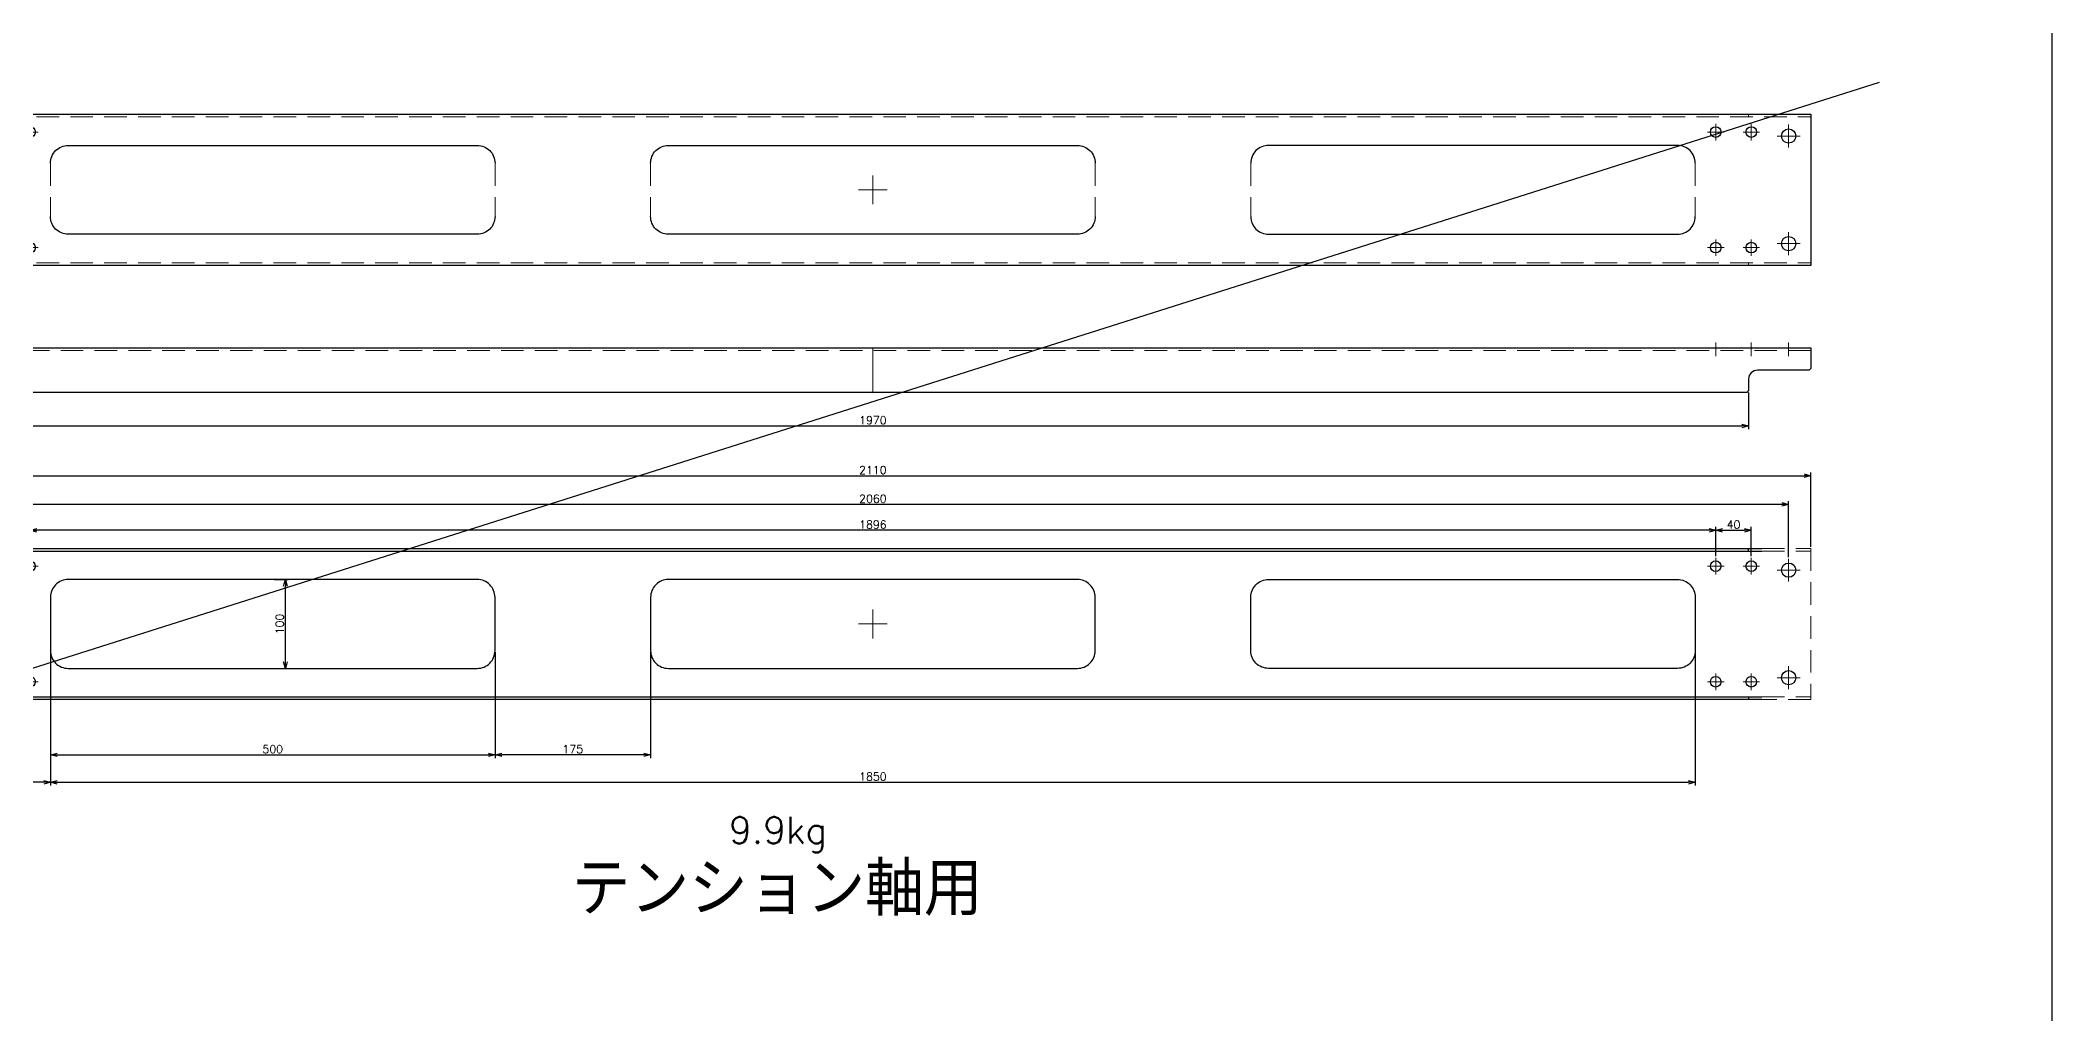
# Model space of a CAD drawing. Header units: millimetres. Extents: x -8731 to 85711, y -14522 to 31379.
# Drawn here: x 34298 to 36560, y -7014 to -5919 of the extents above; entities that cross this region are included whole.
import ezdxf

# ---------------------------------------------------------------- set-up
doc = ezdxf.new("R2010")
doc.units = ezdxf.units.MM
doc.header["$LTSCALE"] = 4
doc.header["$PDMODE"] = 99
doc.header["$PDSIZE"] = 1
doc.linetypes.add('CENTER2', pattern=[28.575, 19.05, -3.175, 3.175, -3.175])
doc.linetypes.add('HIDDEN', pattern=[9.525, 6.35, -3.175])
for name, color, linetype, lineweight in [('04_HIDDEN', 2, 'HIDDEN', 13), ('05_CENTER', 4, 'CENTER2', 13), ('08_DIM', 3, 'Continuous', 13)]:
    doc.layers.add(name, color=color, linetype=linetype, lineweight=lineweight)
doc.layers.add('10_DRAFT', color=8, linetype='Continuous', lineweight=0, plot=False)
doc.styles.add('KSS_TXT', font='txt.shx', dxfattribs={"bigfont": 'extfont2.shx'})
doc.dimstyles.new('KSS_DIM', dxfattribs={"dimscale": 3, "dimtxt": 3, "dimasz": 2.5, "dimexe": 1.25, "dimexo": 0.625, "dimtad": 1, "dimdsep": 46, "dimtxsty": 'KSS_TXT', "dimblk": 'OPEN30', "dimcen": 0, "dimazin": 2, "dimtfac": 0.75, "dimtmove": 0, "dimatfit": 3, "dimldrblk": 'OPEN30', "dimfxl": 1, "dimtolj": 1, "dimarcsym": 0})

# ---------------------------------------------------------------- blocks, each defined once
blk = doc.blocks.new('_Open30')
at = {"color": 0, "linetype": 'ByBlock', "lineweight": -2}
for p, q in [((-1, 0.27), (0, 0)), ((0, 0), (-1, -0.27)), ((0, 0), (-1, 0))]:
    blk.add_line(p, q, dxfattribs=at)
blk = doc.blocks.new('*D1885')
at = {"layer": '08_DIM', "color": 0, "lineweight": -2, "transparency": 16777216}
for p, q in [((34249.4, -6315.1), (34249.4, -6356.6)), ((36219.4, -6315.1), (36219.4, -6356.6)), ((34256.9, -6352.9), (36211.9, -6352.9))]:
    blk.add_line(p, q, dxfattribs=at)
at = {"layer": 'Defpoints', "color": 0, "transparency": 16777216}
for p in [(34249.4, -6313.2), (36219.4, -6313.2), (36219.4, -6352.9)]:
    blk.add_point(p, dxfattribs=at)
at = {"layer": '08_DIM', "color": 0, "lineweight": -2, "transparency": 16777216, "xscale": 7.5, "yscale": 7.5, "zscale": 7.5, "rotation": 180}
blk.add_blockref('_Open30', (34249.4, -6352.9), dxfattribs=at)
at = {"layer": '08_DIM', "color": 0, "lineweight": -2, "transparency": 16777216, "xscale": 7.5, "yscale": 7.5, "zscale": 7.5}
blk.add_blockref('_Open30', (36219.4, -6352.9), dxfattribs=at)
at = {"layer": '08_DIM', "color": 0, "transparency": 16777216, "insert": (35234.4, -6346.5), "char_height": 9, "attachment_point": 5, "style": 'KSS_TXT'}
blk.add_mtext('\\A1;1970', dxfattribs=at)
blk = doc.blocks.new('*D1889')
at = {"layer": '08_DIM', "color": 0, "lineweight": -2, "transparency": 16777216}
for p, q in [((34561.3, -6525.7), (34577.3, -6525.7)), ((34573.6, -6618.2), (34573.6, -6533.2)), ((34561.3, -6625.7), (34577.3, -6625.7))]:
    blk.add_line(p, q, dxfattribs=at)
at = {"layer": 'Defpoints', "color": 0, "transparency": 16777216}
for p in [(34559.4, -6525.7), (34573.6, -6525.7), (34559.4, -6625.7)]:
    blk.add_point(p, dxfattribs=at)
at = {"layer": '08_DIM', "color": 0, "lineweight": -2, "transparency": 16777216, "xscale": 7.5, "yscale": 7.5, "zscale": 7.5}
for p, rotation in [((34573.6, -6525.7), 90), ((34573.6, -6625.7), 270)]:
    blk.add_blockref('_Open30', p, dxfattribs=dict(at, rotation=rotation))
at = {"layer": '08_DIM', "color": 0, "transparency": 16777216, "insert": (34567.2, -6575.7), "char_height": 9, "attachment_point": 5, "rotation": 90, "style": 'KSS_TXT'}
blk.add_mtext('\\A1;100', dxfattribs=at)
blk = doc.blocks.new('*D1897')
at = {"layer": '08_DIM', "color": 0, "lineweight": -2, "transparency": 16777216}
for p, q in [((34286.4, -6499.4), (34286.4, -6466.5)), ((36174.9, -6470.3), (34293.9, -6470.3)), ((36182.4, -6499.4), (36182.4, -6466.5))]:
    blk.add_line(p, q, dxfattribs=at)
at = {"layer": 'Defpoints', "color": 0, "transparency": 16777216}
for p in [(34286.4, -6470.3), (34286.4, -6501.3), (36182.4, -6501.3)]:
    blk.add_point(p, dxfattribs=at)
at = {"layer": '08_DIM', "color": 0, "lineweight": -2, "transparency": 16777216, "xscale": 7.5, "yscale": 7.5, "zscale": 7.5, "rotation": 180}
blk.add_blockref('_Open30', (34286.4, -6470.3), dxfattribs=at)
at = {"layer": '08_DIM', "color": 0, "lineweight": -2, "transparency": 16777216, "xscale": 7.5, "yscale": 7.5, "zscale": 7.5}
blk.add_blockref('_Open30', (36182.4, -6470.3), dxfattribs=at)
at = {"layer": '08_DIM', "color": 0, "transparency": 16777216, "insert": (35234.4, -6463.9), "char_height": 9, "attachment_point": 5, "style": 'KSS_TXT'}
blk.add_mtext('\\A1;1896', dxfattribs=at)
blk = doc.blocks.new('*D1898')
at = {"layer": '08_DIM', "color": 0, "lineweight": -2, "transparency": 16777216}
for p, q in [((34204.4, -6500.4), (34204.4, -6437.4)), ((36256.9, -6441.2), (34211.9, -6441.2)), ((36264.4, -6500.4), (36264.4, -6437.4))]:
    blk.add_line(p, q, dxfattribs=at)
at = {"layer": 'Defpoints', "color": 0, "transparency": 16777216}
for p in [(34204.4, -6441.2), (34204.4, -6502.2), (36264.4, -6502.2)]:
    blk.add_point(p, dxfattribs=at)
at = {"layer": '08_DIM', "color": 0, "lineweight": -2, "transparency": 16777216, "xscale": 7.5, "yscale": 7.5, "zscale": 7.5, "rotation": 180}
blk.add_blockref('_Open30', (34204.4, -6441.2), dxfattribs=at)
at = {"layer": '08_DIM', "color": 0, "lineweight": -2, "transparency": 16777216, "xscale": 7.5, "yscale": 7.5, "zscale": 7.5}
blk.add_blockref('_Open30', (36264.4, -6441.2), dxfattribs=at)
at = {"layer": '08_DIM', "color": 0, "transparency": 16777216, "insert": (35234.4, -6434.8), "char_height": 9, "attachment_point": 5, "style": 'KSS_TXT'}
blk.add_mtext('\\A1;2060', dxfattribs=at)
blk = doc.blocks.new('*D1899')
at = {"layer": '08_DIM', "color": 0, "lineweight": -2, "transparency": 16777216}
for p, q in [((36182.4, -6499.4), (36182.4, -6466.5)), ((36189.9, -6470.3), (36214.9, -6470.3)), ((36222.4, -6499.4), (36222.4, -6466.5))]:
    blk.add_line(p, q, dxfattribs=at)
at = {"layer": 'Defpoints', "color": 0, "transparency": 16777216}
for p in [(36222.4, -6470.3), (36182.4, -6501.3), (36222.4, -6501.3)]:
    blk.add_point(p, dxfattribs=at)
at = {"layer": '08_DIM', "color": 0, "lineweight": -2, "transparency": 16777216, "xscale": 7.5, "yscale": 7.5, "zscale": 7.5, "rotation": 180}
blk.add_blockref('_Open30', (36182.4, -6470.3), dxfattribs=at)
at = {"layer": '08_DIM', "color": 0, "lineweight": -2, "transparency": 16777216, "xscale": 7.5, "yscale": 7.5, "zscale": 7.5}
blk.add_blockref('_Open30', (36222.4, -6470.3), dxfattribs=at)
at = {"layer": '08_DIM', "color": 0, "transparency": 16777216, "insert": (36202.4, -6463.9), "char_height": 9, "attachment_point": 5, "style": 'KSS_TXT'}
blk.add_mtext('\\A1;40', dxfattribs=at)
blk = doc.blocks.new('*D1900')
at = {"layer": '08_DIM', "color": 0, "lineweight": -2, "transparency": 16777216}
for p, q in [((34179.4, -6488.8), (34179.4, -6405.1)), ((34186.9, -6408.9), (36281.9, -6408.9)), ((36289.4, -6488.8), (36289.4, -6405.1))]:
    blk.add_line(p, q, dxfattribs=at)
at = {"layer": 'Defpoints', "color": 0, "transparency": 16777216}
for p in [(36289.4, -6408.9), (34179.4, -6490.7), (36289.4, -6490.7)]:
    blk.add_point(p, dxfattribs=at)
at = {"layer": '08_DIM', "color": 0, "lineweight": -2, "transparency": 16777216, "xscale": 7.5, "yscale": 7.5, "zscale": 7.5, "rotation": 180}
blk.add_blockref('_Open30', (34179.4, -6408.9), dxfattribs=at)
at = {"layer": '08_DIM', "color": 0, "lineweight": -2, "transparency": 16777216, "xscale": 7.5, "yscale": 7.5, "zscale": 7.5}
blk.add_blockref('_Open30', (36289.4, -6408.9), dxfattribs=at)
at = {"layer": '08_DIM', "color": 0, "transparency": 16777216, "insert": (35234.4, -6402.5), "char_height": 9, "attachment_point": 5, "style": 'KSS_TXT'}
blk.add_mtext('\\A1;2110', dxfattribs=at)
blk = doc.blocks.new('A$C6CE94B02_1_1_1')
at = {"color": 0}
for p, q in [((-1000, 82), (1000, 82)), ((-985, 82), (-985, 85)), ((985, 82), (985, 85)), ((-1000, -82), (1000, -82)), ((-985, -82), (-985, -85)), ((985, -82), (985, -85))]:
    blk.add_line(p, q, dxfattribs=at)
for points in [[(-1000, 85), (1000, 85)], [(1000, -85), (-1000, -85)]]:
    blk.add_lwpolyline(points, dxfattribs=at)
for points in [[(-905, -50), (-445, -50, 0.414214), (-425, -30), (-425, 30, 0.414214), (-445, 50), (-905, 50, 0.414214), (-925, 30), (-925, -30, 0.414214)], [(-230, -50), (230, -50, 0.414214), (250, -30), (250, 30, 0.414214), (230, 50), (-230, 50, 0.414214), (-250, 30), (-250, -30, 0.414214)], [(905, -50), (445, -50, -0.414214), (425, -30), (425, 30, -0.414214), (445, 50), (905, 50, -0.414214), (925, 30), (925, -30, -0.414214)]]:
    blk.add_lwpolyline(points, format="xyb", close=True, dxfattribs=at)
for centre, radius in [((-1030, 60.5), 8), ((-988, 65), 6), ((-948, 65), 6), ((948, 65), 6), ((988, 65), 6), ((1030, 60.5), 8), ((-1030, -60.5), 8), ((-988, -65), 6), ((-948, -65), 6), ((948, -65), 6), ((988, -65), 6), ((1030, -60.5), 8)]:
    blk.add_circle(centre, radius, dxfattribs=at)
at = {"layer": '04_HIDDEN'}
for p, q in [((-1055, 82), (-1000, 82)), ((1000, 82), (1055, 82)), ((-1055, -82), (-1000, -82)), ((1000, -82), (1055, -82))]:
    blk.add_line(p, q, dxfattribs=at)
for points in [[(-1000, -85), (-1055, -85), (-1055, 85), (-1000, 85)], [(1000, 85), (1055, 85), (1055, -85), (1000, -85)]]:
    blk.add_lwpolyline(points, dxfattribs=at)
at = {"layer": '05_CENTER'}
for p, q in [((-1030, 47.6), (-1030, 73.4)), ((-988, 55.7), (-988, 74.3)), ((-948, 55.7), (-948, 74.3)), ((948, 55.7), (948, 74.3)), ((988, 55.7), (988, 74.3)), ((1030, 47.6), (1030, 73.4)), ((-1017.1, 60.5), (-1042.9, 60.5)), ((-978.7, 65), (-997.3, 65)), ((-938.7, 65), (-957.3, 65)), ((938.7, 65), (957.3, 65)), ((978.7, 65), (997.3, 65)), ((1017.1, 60.5), (1042.9, 60.5)), ((-1017.1, -60.5), (-1042.9, -60.5)), ((-1030, -73.4), (-1030, -47.6)), ((-978.7, -65), (-997.3, -65)), ((-988, -55.7), (-988, -74.3)), ((-938.7, -65), (-957.3, -65)), ((-948, -55.7), (-948, -74.3)), ((938.7, -65), (957.3, -65)), ((948, -55.7), (948, -74.3)), ((978.7, -65), (997.3, -65)), ((988, -55.7), (988, -74.3)), ((1017.1, -60.5), (1042.9, -60.5)), ((1030, -73.4), (1030, -47.6))]:
    blk.add_line(p, q, dxfattribs=at)
at = {"layer": '10_DRAFT'}
for p, q in [((0, -16.2), (0, 16.2)), ((16.2, 0), (-16.2, 0))]:
    blk.add_line(p, q, dxfattribs=at)
blk = doc.blocks.new('*D1901')
at = {"layer": '08_DIM', "color": 0, "lineweight": -2, "transparency": 16777216}
for p, q in [((34309.4, -6607.5), (34309.4, -6757.5)), ((34179.4, -6662.5), (34179.4, -6757.5)), ((34301.9, -6753.7), (34186.9, -6753.7))]:
    blk.add_line(p, q, dxfattribs=at)
at = {"layer": 'Defpoints', "color": 0, "transparency": 16777216}
for p in [(34309.4, -6605.7), (34179.4, -6660.7), (34179.4, -6753.7)]:
    blk.add_point(p, dxfattribs=at)
at = {"layer": '08_DIM', "color": 0, "lineweight": -2, "transparency": 16777216, "xscale": 7.5, "yscale": 7.5, "zscale": 7.5, "rotation": 180}
blk.add_blockref('_Open30', (34179.4, -6753.7), dxfattribs=at)
at = {"layer": '08_DIM', "color": 0, "lineweight": -2, "transparency": 16777216, "xscale": 7.5, "yscale": 7.5, "zscale": 7.5}
blk.add_blockref('_Open30', (34309.4, -6753.7), dxfattribs=at)
at = {"layer": '08_DIM', "color": 0, "transparency": 16777216, "insert": (34244.4, -6747.3), "char_height": 9, "attachment_point": 5, "style": 'KSS_TXT'}
blk.add_mtext('\\A1;130', dxfattribs=at)
blk = doc.blocks.new('*D1902')
at = {"layer": '08_DIM', "color": 0, "lineweight": -2, "transparency": 16777216}
for p, q in [((34809.4, -6607.5), (34809.4, -6726.7)), ((34984.4, -6607.5), (34984.4, -6726.7)), ((34976.9, -6722.9), (34816.9, -6722.9))]:
    blk.add_line(p, q, dxfattribs=at)
at = {"layer": 'Defpoints', "color": 0, "transparency": 16777216}
for p in [(34809.4, -6605.7), (34984.4, -6605.7), (34809.4, -6722.9)]:
    blk.add_point(p, dxfattribs=at)
at = {"layer": '08_DIM', "color": 0, "lineweight": -2, "transparency": 16777216, "xscale": 7.5, "yscale": 7.5, "zscale": 7.5, "rotation": 180}
blk.add_blockref('_Open30', (34809.4, -6722.9), dxfattribs=at)
at = {"layer": '08_DIM', "color": 0, "lineweight": -2, "transparency": 16777216, "xscale": 7.5, "yscale": 7.5, "zscale": 7.5}
blk.add_blockref('_Open30', (34984.4, -6722.9), dxfattribs=at)
at = {"layer": '08_DIM', "color": 0, "transparency": 16777216, "insert": (34896.9, -6716.5), "char_height": 9, "attachment_point": 5, "style": 'KSS_TXT'}
blk.add_mtext('\\A1;175', dxfattribs=at)
blk = doc.blocks.new('*D1903')
at = {"layer": '08_DIM', "color": 0, "lineweight": -2, "transparency": 16777216}
for p, q in [((34309.4, -6607.5), (34309.4, -6726.7)), ((34809.4, -6607.5), (34809.4, -6726.7)), ((34316.9, -6722.9), (34801.9, -6722.9))]:
    blk.add_line(p, q, dxfattribs=at)
at = {"layer": 'Defpoints', "color": 0, "transparency": 16777216}
for p in [(34309.4, -6605.7), (34809.4, -6605.7), (34809.4, -6722.9)]:
    blk.add_point(p, dxfattribs=at)
at = {"layer": '08_DIM', "color": 0, "lineweight": -2, "transparency": 16777216, "xscale": 7.5, "yscale": 7.5, "zscale": 7.5, "rotation": 180}
blk.add_blockref('_Open30', (34309.4, -6722.9), dxfattribs=at)
at = {"layer": '08_DIM', "color": 0, "lineweight": -2, "transparency": 16777216, "xscale": 7.5, "yscale": 7.5, "zscale": 7.5}
blk.add_blockref('_Open30', (34809.4, -6722.9), dxfattribs=at)
at = {"layer": '08_DIM', "color": 0, "transparency": 16777216, "insert": (34559.4, -6716.5), "char_height": 9, "attachment_point": 5, "style": 'KSS_TXT'}
blk.add_mtext('\\A1;500', dxfattribs=at)
blk = doc.blocks.new('*D1904')
at = {"layer": '08_DIM', "color": 0, "lineweight": -2, "transparency": 16777216}
for p, q in [((34309.4, -6607.5), (34309.4, -6757.5)), ((36159.4, -6607.5), (36159.4, -6757.5)), ((34316.9, -6753.7), (36151.9, -6753.7))]:
    blk.add_line(p, q, dxfattribs=at)
at = {"layer": 'Defpoints', "color": 0, "transparency": 16777216}
for p in [(34309.4, -6605.7), (36159.4, -6605.7), (36159.4, -6753.7)]:
    blk.add_point(p, dxfattribs=at)
at = {"layer": '08_DIM', "color": 0, "lineweight": -2, "transparency": 16777216, "xscale": 7.5, "yscale": 7.5, "zscale": 7.5, "rotation": 180}
blk.add_blockref('_Open30', (34309.4, -6753.7), dxfattribs=at)
at = {"layer": '08_DIM', "color": 0, "lineweight": -2, "transparency": 16777216, "xscale": 7.5, "yscale": 7.5, "zscale": 7.5}
blk.add_blockref('_Open30', (36159.4, -6753.7), dxfattribs=at)
at = {"layer": '08_DIM', "color": 0, "transparency": 16777216, "insert": (35234.4, -6747.3), "char_height": 9, "attachment_point": 5, "style": 'KSS_TXT'}
blk.add_mtext('\\A1;1850', dxfattribs=at)
blk = doc.blocks.new('A$C293536BD_1_1_1')
at = {"color": 0}
for p, q in [((0, -1055), (0, 1055)), ((0, 1055), (23, 1055)), ((23, 1055), (25, 1053)), ((25, 1053), (25, 995)), ((35, 985), (48, 985)), ((48, 985), (50, 983)), ((50, 983), (50, -983)), ((35, -985), (48, -985)), ((48, -985), (50, -983))]:
    blk.add_line(p, q, dxfattribs=at)
blk.add_lwpolyline([(0, -1055), (23, -1055), (25, -1053), (25, -995)], dxfattribs=at)
for centre, start, end in [((35, 995), 180, 270), ((35, -995), 90, 180)]:
    blk.add_arc(centre, 10, start, end, dxfattribs=at)
at = {"layer": '04_HIDDEN'}
blk.add_line((3, 1055), (3, -1055), dxfattribs=at)
at = {"layer": '05_CENTER'}
for p, q in [((9.2, 1030), (-6.2, 1030)), ((9.2, 988), (-6.2, 988)), ((9.2, 948), (-6.2, 948)), ((9.2, -948), (-6.2, -948)), ((9.2, -988), (-6.2, -988)), ((9.2, -1030), (-6.2, -1030))]:
    blk.add_line(p, q, dxfattribs=at)
at = {"layer": '10_DRAFT'}
blk.add_line((50, 0), (0, 0), dxfattribs=at)
blk = doc.blocks.new('A$C526F680F_1_1')
at = {"color": 0}
blk.add_lwpolyline([(-1055, 85), (1055, 85), (1055, -85), (-1055, -85)], close=True, dxfattribs=at)
for points in [[(-925, 30, -0.414214), (-905, 50), (-445, 50, -0.414214), (-425, 30)], [(-250, 30, -0.414214), (-230, 50), (230, 50, -0.414214), (250, 30)], [(925, 30, 0.414214), (905, 50), (445, 50, 0.414214), (425, 30)], [(-425, -30), (-425, -30, -0.414214), (-445, -50), (-905, -50, -0.414214), (-925, -30)], [(250, -30), (250, -30, -0.414214), (230, -50), (-230, -50, -0.414214), (-250, -30)], [(425, -30), (425, -30, 0.414214), (445, -50), (905, -50, 0.414214), (925, -30)]]:
    blk.add_lwpolyline(points, format="xyb", dxfattribs=at)
for centre, radius in [((-1030, 60.5), 8), ((-988, 65), 6), ((-948, 65), 6), ((948, 65), 6), ((988, 65), 6), ((1030, 60.5), 8), ((-1030, -60.5), 8), ((-988, -65), 6), ((-948, -65), 6), ((948, -65), 6), ((988, -65), 6), ((1030, -60.5), 8)]:
    blk.add_circle(centre, radius, dxfattribs=at)
at = {"layer": '04_HIDDEN'}
for p, q in [((-1055, 82), (1055, 82)), ((-985, 82), (-985, 85)), ((985, 82), (985, 85)), ((-925, 30), (-925, -30)), ((-425, 30), (-425, -30)), ((-250, 30), (-250, -30)), ((250, 30), (250, -30)), ((425, 30), (425, -30)), ((925, 30), (925, -30)), ((-1055, -82), (1055, -82)), ((-985, -82), (-985, -85)), ((985, -82), (985, -85))]:
    blk.add_line(p, q, dxfattribs=at)
at = {"layer": '05_CENTER'}
for p, q in [((-1030, 73.4), (-1030, 47.6)), ((-988, 55.7), (-988, 74.3)), ((-948, 55.7), (-948, 74.3)), ((948, 55.7), (948, 74.3)), ((988, 55.7), (988, 74.3)), ((1030, 73.4), (1030, 47.6)), ((-1017.1, 60.5), (-1042.9, 60.5)), ((-978.7, 65), (-997.3, 65)), ((-938.7, 65), (-957.3, 65)), ((938.7, 65), (957.3, 65)), ((978.7, 65), (997.3, 65)), ((1017.1, 60.5), (1042.9, 60.5)), ((-1017.1, -60.5), (-1042.9, -60.5)), ((-1030, -47.6), (-1030, -73.4)), ((-978.7, -65), (-997.3, -65)), ((-988, -55.7), (-988, -74.3)), ((-938.7, -65), (-957.3, -65)), ((-948, -55.7), (-948, -74.3)), ((938.7, -65), (957.3, -65)), ((948, -55.7), (948, -74.3)), ((978.7, -65), (997.3, -65)), ((988, -55.7), (988, -74.3)), ((1017.1, -60.5), (1042.9, -60.5)), ((1030, -47.6), (1030, -73.4))]:
    blk.add_line(p, q, dxfattribs=at)
at = {"layer": '10_DRAFT'}
for p, q in [((16.2, 0), (-16.2, 0)), ((0, 16.2), (0, -16.2))]:
    blk.add_line(p, q, dxfattribs=at)

msp = doc.modelspace()

# ---------------------------------------------------------------- linework, layer by layer
at = {"color": 3}
msp.add_line((36366.07562, -5966.5316), (33959.57746, -6730.04536), dxfattribs=at)
msp.add_lwpolyline([(33319.19587, -4027.01429), (36560.33322, -4027.01429), (36560.33322, -7928.97711), (33319.19587, -7928.97711)], close=True)

# ---------------------------------------------------------------- block references
for name, p in [('A$C526F680F_1_1', (35234.38011, -6087.32173)), ('A$C6CE94B02_1_1_1', (35234.38011, -6575.66332))]:
    msp.add_blockref(name, p)
at = {"rotation": 270}
msp.add_blockref('A$C293536BD_1_1_1', (35234.38011, -6265.19795), dxfattribs=at)

# ---------------------------------------------------------------- texts
at = {"layer": '08_DIM', "color": 6, "style": 'KSS_TXT'}
msp.add_text('9.9kg', height=30, dxfattribs=at).set_placement((35072.46405, -6822.60291))
at = {"layer": '08_DIM', "style": 'KSS_TXT'}
msp.add_text('テンション軸用', height=60, dxfattribs=at).set_placement((34895.69033, -6903.65352))

# ---------------------------------------------------------------- dimensions: what is measured, and where the dimension line sits
at = {"layer": '08_DIM'}
for base, p1, p2, picture, middle in [((36219.38011, -6352.86741), (34249.38011, -6313.19795), (36219.38011, -6313.19795), '*D1885', (35234.38011, -6346.49241)), ((36289.38011, -6408.86423), (34179.38011, -6490.66332), (36289.38011, -6490.66332), '*D1900', (35234.38011, -6402.48923)), ((34204.38011, -6441.18648), (36264.38011, -6502.23141), (34204.38011, -6502.23141), '*D1898', (35234.38011, -6434.81148)), ((34286.38011, -6470.26706), (36182.38011, -6501.32227), (34286.38011, -6501.32227), '*D1897', (35234.38011, -6463.89206)), ((36222.38011, -6470.26706), (36182.38011, -6501.32227), (36222.38011, -6501.32227), '*D1899', (36202.38011, -6463.89206)), ((34179.38011, -6753.72425), (34309.38011, -6605.66331), (34179.38011, -6660.66332), '*D1901', (34244.38011, -6747.34925)), ((34809.38011, -6722.90351), (34309.38011, -6605.66331), (34809.38011, -6605.66331), '*D1903', (34559.38011, -6716.52226)), ((36159.38011, -6753.72425), (34309.38011, -6605.66331), (36159.38011, -6605.66331), '*D1904', (35234.38011, -6747.343)), ((34809.38011, -6722.90351), (34984.38011, -6605.66331), (34809.38011, -6605.66331), '*D1902', (34896.88011, -6716.52226))]:
    dim = msp.add_linear_dim(base=base, p1=p1, p2=p2, dimstyle='KSS_DIM', override={"dimscale": 3}, dxfattribs=at)
    dim.commit()
    dim.dimension.update_dxf_attribs({"geometry": picture, "text_midpoint": middle})
dim = msp.add_linear_dim(base=(34573.59544, -6525.66331), p1=(34559.38011, -6625.66331), p2=(34559.38011, -6525.66331), angle=90, dimstyle='KSS_DIM', override={"dimscale": 3}, dxfattribs=at)
dim.commit()
dim.dimension.update_dxf_attribs({"geometry": '*D1889', "text_midpoint": (34567.22044, -6575.66331)})

doc.saveas('drawing.dxf')
